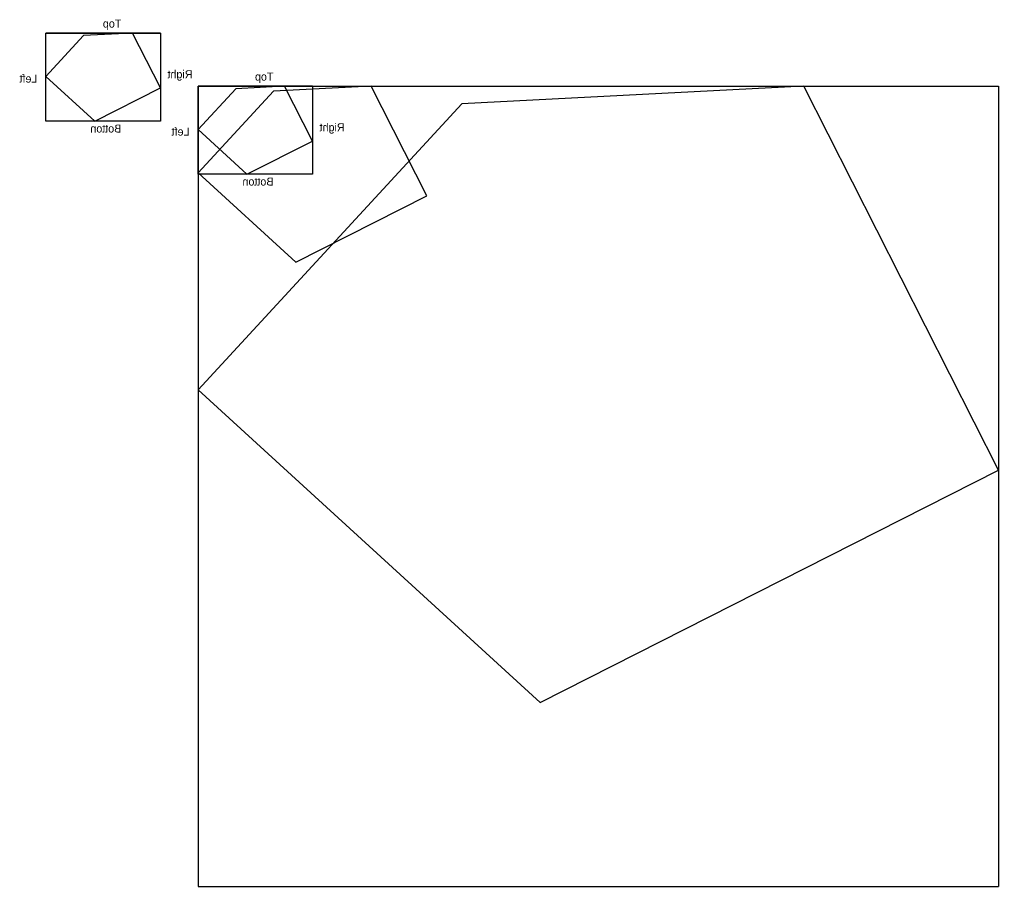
# Model space of a CAD drawing. Header units: millimetres. Extents: x 4 to 83686, y -18920 to 13991.
# Drawn here: x 4 to 24464, y -18920 to 2743 of the extents above; entities that cross this region are included whole.
import ezdxf

# ---------------------------------------------------------------- set-up
doc = ezdxf.new("R2010")
doc.units = ezdxf.units.MM

msp = doc.modelspace()

# ---------------------------------------------------------------- linework, layer by layer
at = {"color": 6, "extrusion": (0, 0, -1)}
for p, q in [((3521.5347, 2404.9456), (662.9346, 2404.9456)), ((7322.3056, 1079.6175), (4463.7055, 1079.6175)), ((3521.5347, 203.4654), (662.9346, 203.4654)), ((7322.3056, -1121.8627), (4463.7055, -1121.8627))]:
    msp.add_line(p, q, dxfattribs=at)
for q in [(4463.7055, -13.5386), (5453.8351, 1079.6175)]:
    msp.add_line((4463.7055, 1079.6175), q)
at = {"color": 3, "extrusion": (0, 0, -1)}
for p, q in [((4463.7055, 1079.6175), (24463.7055, 1079.6175)), ((4463.7055, 1079.6175), (4463.7055, -18920.3825)), ((24463.7055, 1079.6175), (24463.7055, -18920.3825)), ((4463.7055, -18920.3825), (24463.7055, -18920.3825))]:
    msp.add_line(p, q, dxfattribs=at)
for points in [[(1605.1547, 2341.6787), (662.9346, 1320.4425), (1884.6268, 203.4654), (3521.5347, 1033.2198), (2826.2021, 2404.9456), (1605.1547, 2341.6787)], [(5405.9256, 1016.3506), (4463.7055, -4.8856), (5685.3977, -1121.8627), (7322.3056, -292.1082), (6626.973, 1079.6175), (5405.9256, 1016.3506)]]:
    msp.add_lwpolyline(points)
at = {"color": 6, "extrusion": (0, 0, -1)}
for points in [[(-662.9346, 2404.9456), (-3521.5347, 2404.9456), (-3521.5347, 203.4654), (-662.9346, 203.4654)], [(-4463.7055, 1079.6175), (-7322.3056, 1079.6175), (-7322.3056, -1121.8627), (-4463.7055, -1121.8627)]]:
    msp.add_lwpolyline(points, close=True, dxfattribs=at)
at = {"color": 4}
for points in [[(6348.1458, 953.0838), (4463.7055, -1089.3886), (6907.0899, -3323.3428), (10180.9057, -1663.834), (8790.2405, 1079.6175), (6348.1458, 953.0838)], [(11055.8839, 636.9753), (4463.7055, -6508.0334), (13011.1911, -14322.8867), (24463.7045, -8517.5671), (19598.8576, 1079.6175), (11055.8839, 636.9753)]]:
    msp.add_lwpolyline(points, dxfattribs=at)

# ---------------------------------------------------------------- texts
at = {"color": 6, "extrusion": (0, 0, -1), "char_height": 200, "width": 762.982089, "attachment_point": 1, "text_direction": (-1, 0, 0)}
for s, insert in [('{\\fVani|b0|i0|c0|p34;Top}', (2546.7079, 2743.0932)), ('{\\fVani|b0|i0|c0|p34;Right}', (4324.7536, 1476.5456)), ('{\\fVani|b0|i0|c0|p34;Left}', (447.8118, 1369.6715)), ('{\\fVani|b0|i0|c0|p34;Top}', (6347.4788, 1417.7651)), ('{\\fVani|b0|i0|c0|p34;Botton}', (2546.7079, 120.5803)), ('{\\fVani|b0|i0|c0|p34;Left}', (4248.5827, 44.3434)), ('{\\fVani|b0|i0|c0|p34;Right}', (8125.5245, 151.2175)), ('{\\fVani|b0|i0|c0|p34;Botton}', (6347.4788, -1204.7477))]:
    msp.add_mtext(s, dxfattribs=dict(at, insert=insert))

doc.saveas('drawing.dxf')
